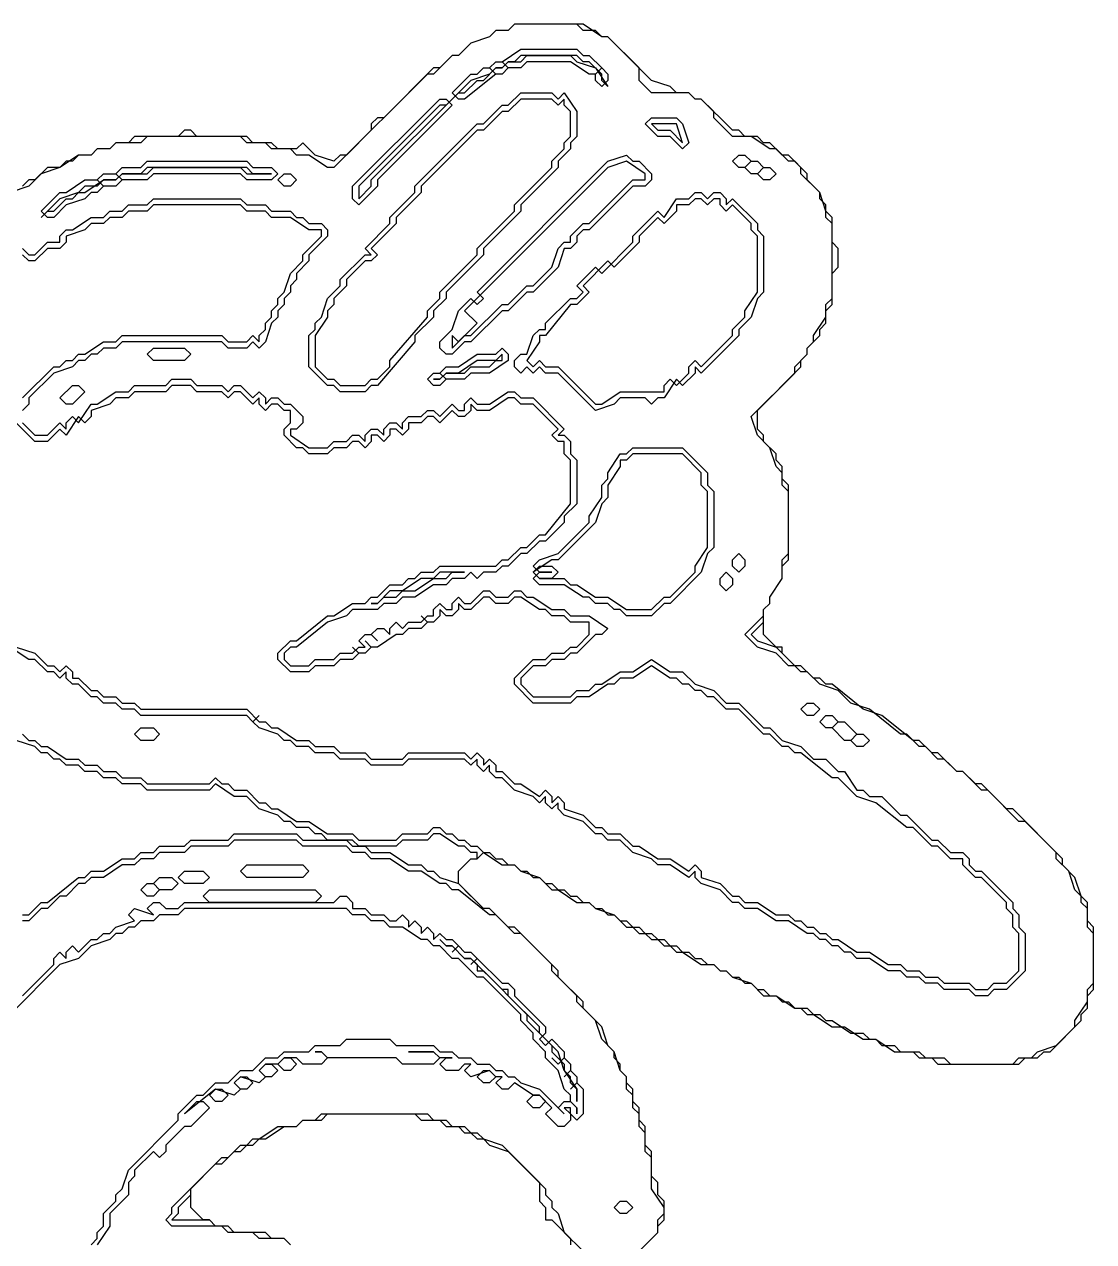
# Model space of a CAD drawing. Header units: millimetres. Extents: x 2 to 58.7, y 4.1 to 84.
# Drawn here: x 36.13 to 46.54, y 70.64 to 82.48 of the extents above; entities that cross this region are included whole.
import ezdxf

# ---------------------------------------------------------------- set-up
doc = ezdxf.new("R2010")
doc.units = ezdxf.units.MM
for name, color, linetype, true_color in [('CUT_OUTER', 1, 'Continuous', 0xa7a7a7), ('FILL_HAIR', 4, 'Continuous', 0x905530), ('FILL_SKIN', 2, 'Continuous', 0xfad3ab), ('FILL_WHITE', 3, 'Continuous', 0xf5f3f0), ('RAISED_METAL', 6, 'Continuous', 0xa7a7a7)]:
    doc.layers.add(name, color=color, linetype=linetype, true_color=true_color)

msp = doc.modelspace()

# ---------------------------------------------------------------- linework, layer by layer
at = {"layer": 'CUT_OUTER'}
for points in [[(42.116, 70.545), (42.298, 70.727), (42.298, 70.788), (42.359, 70.848), (42.359, 71.03), (42.298, 71.091), (42.298, 71.212), (42.237, 71.273), (42.237, 71.515), (42.177, 71.576), (42.177, 71.758), (42.116, 71.818), (42.116, 71.939), (42.056, 72), (42.056, 72.121), (41.995, 72.182), (41.995, 72.242), (41.934, 72.303), (41.934, 72.364), (41.874, 72.424), (41.874, 72.485), (41.813, 72.545), (41.753, 72.727), (41.571, 72.909), (41.571, 72.97), (41.328, 73.212), (41.328, 73.273), (40.904, 73.697), (40.844, 73.697), (40.662, 73.879), (40.601, 73.879), (40.359, 74.121), (40.359, 74.242), (40.48, 74.364), (40.541, 74.364), (40.601, 74.424), (40.783, 74.303), (40.904, 74.303), (40.965, 74.242), (41.147, 74.182), (41.268, 74.061), (41.328, 74.061), (41.51, 73.939), (41.631, 73.939), (41.692, 73.879), (41.874, 73.818), (41.995, 73.697), (42.056, 73.697), (42.116, 73.636), (42.177, 73.636), (42.237, 73.576), (42.298, 73.576), (42.359, 73.515), (42.419, 73.515), (42.48, 73.455), (42.54, 73.455), (42.722, 73.333), (42.843, 73.333), (42.904, 73.273), (42.965, 73.273), (43.025, 73.212), (43.207, 73.152), (43.328, 73.03), (43.449, 73.03), (43.51, 72.97), (43.571, 72.97), (43.631, 72.909), (43.692, 72.909), (43.752, 72.848), (43.813, 72.848), (43.995, 72.727), (44.116, 72.727), (44.298, 72.606), (44.419, 72.606), (44.601, 72.485), (44.783, 72.485), (44.843, 72.424), (44.964, 72.424), (45.025, 72.364), (45.813, 72.364), (45.873, 72.424), (45.994, 72.424), (46.055, 72.485), (46.116, 72.485), (46.419, 72.788), (46.419, 72.848), (46.479, 72.909), (46.479, 73.03), (46.54, 73.091), (46.54, 73.697), (46.479, 73.758), (46.479, 73.939), (46.419, 74), (46.358, 74.182), (46.237, 74.303), (46.237, 74.364), (45.752, 74.848), (45.691, 74.848), (45.449, 75.091), (45.389, 75.091), (45.267, 75.212), (45.207, 75.212), (45.025, 75.394), (44.964, 75.394), (44.843, 75.515), (44.783, 75.515), (44.48, 75.758), (44.298, 75.818), (43.995, 76.061), (43.934, 76.061), (43.874, 76.121), (43.813, 76.121), (43.692, 76.242), (43.631, 76.242), (43.51, 76.364), (43.51, 76.424), (43.449, 76.424), (43.328, 76.545), (43.328, 76.788), (43.389, 76.848), (43.389, 76.909), (43.51, 77.091), (43.51, 77.212), (43.571, 77.273), (43.571, 78), (43.51, 78.061), (43.51, 78.182), (43.449, 78.242), (43.449, 78.303), (43.328, 78.424), (43.328, 78.485), (43.268, 78.545), (43.268, 78.727), (43.692, 79.152), (43.692, 79.212), (43.752, 79.273), (43.752, 79.333), (43.874, 79.455), (43.874, 79.515), (43.934, 79.576), (43.934, 79.697), (43.995, 79.758), (43.995, 80.061), (44.055, 80.121), (44.055, 80.303), (43.995, 80.364), (43.995, 80.606), (43.934, 80.667), (43.874, 80.848), (43.752, 80.97), (43.752, 81.03), (43.571, 81.212), (43.51, 81.212), (43.389, 81.333), (43.328, 81.333), (43.268, 81.394), (43.146, 81.394), (43.086, 81.455), (43.025, 81.455), (42.722, 81.758), (42.662, 81.758), (42.601, 81.818), (42.48, 81.818), (42.419, 81.879), (42.237, 81.939), (41.813, 82.364), (41.753, 82.364), (41.571, 82.485), (40.904, 82.485), (40.844, 82.424), (40.722, 82.424), (40.662, 82.364), (40.48, 82.303), (40.359, 82.182), (40.298, 82.182), (40.177, 82.061), (40.116, 82.061), (39.632, 81.576), (39.571, 81.576), (39.51, 81.515), (39.51, 81.455), (39.268, 81.212), (39.207, 81.212), (39.147, 81.152), (38.965, 81.212), (38.844, 81.333), (38.783, 81.273), (38.601, 81.273), (38.541, 81.333), (38.359, 81.333), (38.299, 81.394), (37.814, 81.394), (37.753, 81.455), (37.693, 81.455), (37.632, 81.394), (37.208, 81.394), (37.147, 81.333), (37.026, 81.333), (36.965, 81.273), (36.844, 81.273), (36.784, 81.212), (36.662, 81.212), (36.481, 81.091), (36.359, 81.091), (36.238, 80.97), (36.178, 80.97), (36.117, 80.909)], [(38.723, 70.606), (38.662, 70.667), (38.541, 70.667), (38.48, 70.727), (38.177, 70.727), (38.117, 70.788), (37.996, 70.788), (37.935, 70.848), (37.874, 70.848), (37.753, 70.97), (37.753, 71.152), (37.996, 71.394), (38.056, 71.394), (38.177, 71.515), (38.238, 71.515), (38.299, 71.576), (38.359, 71.576), (38.42, 71.636), (38.48, 71.636), (38.662, 71.758), (38.783, 71.758), (38.844, 71.818), (39.026, 71.818), (39.086, 71.879), (39.935, 71.879), (39.995, 71.818), (40.177, 71.818), (40.238, 71.758), (40.359, 71.758), (40.419, 71.697), (40.48, 71.697), (40.541, 71.636), (40.601, 71.636), (40.662, 71.576), (40.844, 71.515), (41.147, 71.212), (41.147, 71.03), (41.207, 70.97), (41.207, 70.848), (41.268, 70.848), (41.45, 70.667), (41.45, 70.606)]]:
    msp.add_lwpolyline(points, dxfattribs=at)
at = {"layer": 'FILL_HAIR'}
msp.add_lwpolyline([(36.784, 70.606), (36.844, 70.667), (36.844, 70.727), (36.905, 70.788), (36.905, 70.909), (37.026, 71.03), (37.026, 71.091), (37.087, 71.152), (37.147, 71.333), (37.632, 71.818), (37.632, 71.879), (37.814, 72.061), (37.874, 72.061), (37.996, 72.182), (38.117, 72.182), (38.238, 72.303), (38.359, 72.303), (38.48, 72.424), (38.601, 72.424), (38.662, 72.485), (38.904, 72.485), (38.965, 72.545), (39.207, 72.545), (39.268, 72.606), (39.692, 72.606), (39.753, 72.545), (40.116, 72.545), (40.177, 72.485), (40.298, 72.485), (40.359, 72.424), (40.48, 72.424), (40.541, 72.364), (40.662, 72.364), (40.722, 72.303), (40.783, 72.303), (40.844, 72.242), (40.904, 72.242), (40.965, 72.182), (41.147, 72.121), (41.389, 71.879), (41.328, 71.939), (41.389, 72), (41.45, 72), (41.51, 71.939), (41.51, 71.879), (41.51, 71.939), (41.45, 72), (41.45, 72.061), (41.389, 72.121), (41.328, 72.303), (41.207, 72.424), (41.207, 72.485), (41.086, 72.606), (41.086, 72.667), (40.965, 72.788), (40.965, 72.848), (40.601, 73.212), (40.541, 73.212), (40.359, 73.394), (40.298, 73.394), (40.177, 73.515), (40.116, 73.515), (40.056, 73.576), (39.995, 73.576), (39.813, 73.697), (39.692, 73.697), (39.632, 73.758), (39.51, 73.758), (39.45, 73.818), (39.329, 73.818), (39.268, 73.879), (37.693, 73.879), (37.632, 73.818), (37.45, 73.818), (37.39, 73.758), (37.268, 73.758), (37.208, 73.697), (37.147, 73.697), (37.087, 73.636), (37.026, 73.636), (36.965, 73.576), (36.784, 73.515), (36.662, 73.394), (36.481, 73.333), (35.996, 72.848)], dxfattribs=at)
at = {"layer": 'FILL_SKIN'}
for points in [[(41.389, 81.758), (41.328, 81.697), (41.268, 81.758), (40.965, 81.758), (40.844, 81.636), (40.783, 81.636), (40.601, 81.455), (40.541, 81.455), (39.995, 80.909), (39.995, 80.848), (39.753, 80.606), (39.753, 80.545), (39.51, 80.303), (39.571, 80.242), (39.51, 80.182), (39.45, 80.182), (39.268, 80), (39.268, 79.939), (39.147, 79.818), (39.147, 79.758), (39.086, 79.697), (39.086, 79.636), (38.965, 79.455), (38.965, 79.152), (39.086, 79.03), (39.147, 79.03), (39.207, 78.97), (39.45, 78.97), (39.51, 79.03), (39.571, 79.03), (39.692, 79.152), (39.692, 79.212), (40.056, 79.636), (40.056, 79.697), (40.177, 79.818), (40.177, 79.879), (40.541, 80.242), (40.541, 80.303), (40.904, 80.667), (40.904, 80.727), (41.268, 81.091), (41.268, 81.152), (41.389, 81.273), (41.389, 81.333), (41.45, 81.394), (41.45, 81.636), (41.389, 81.697)], [(42.177, 81.03), (41.995, 81.152), (41.813, 81.091), (40.419, 79.697), (40.541, 79.576), (40.359, 79.394), (40.298, 79.455), (40.298, 79.333), (40.419, 79.455), (40.48, 79.455), (40.783, 79.758), (40.844, 79.758), (41.025, 79.939), (41.086, 79.939), (41.268, 80.121), (41.328, 80.303), (41.389, 80.364), (41.45, 80.364), (41.45, 80.424), (41.571, 80.545), (41.631, 80.545), (42.056, 80.97), (42.177, 80.97)], [(43.207, 80.545), (43.025, 80.727), (42.965, 80.667), (42.904, 80.727), (42.904, 80.788), (42.843, 80.788), (42.783, 80.727), (42.722, 80.788), (42.662, 80.788), (42.601, 80.727), (42.48, 80.727), (42.48, 80.667), (42.359, 80.545), (42.298, 80.606), (42.116, 80.424), (42.116, 80.364), (41.874, 80.121), (41.813, 80.182), (41.571, 79.939), (41.631, 79.879), (41.51, 79.758), (41.45, 79.758), (41.207, 79.455), (41.147, 79.455), (41.147, 79.394), (41.025, 79.212), (41.086, 79.152), (41.147, 79.212), (41.207, 79.152), (41.328, 79.152), (41.692, 78.788), (41.753, 78.788), (41.934, 78.909), (42.359, 78.909), (42.359, 78.97), (42.419, 79.03), (42.48, 78.97), (42.601, 79.091), (42.601, 79.152), (42.662, 79.212), (42.722, 79.152), (43.025, 79.455), (43.025, 79.515), (43.146, 79.636), (43.146, 79.697), (43.268, 79.879), (43.268, 80.424), (43.207, 80.485)], [(42.54, 78.303), (42.056, 78.303), (41.995, 78.242), (41.934, 78.242), (41.934, 78.182), (41.813, 78), (41.813, 77.879), (41.753, 77.818), (41.692, 77.636), (41.328, 77.273), (41.268, 77.273), (41.086, 77.152), (41.147, 77.091), (41.389, 77.091), (41.45, 77.03), (41.51, 77.03), (41.692, 76.909), (41.813, 76.909), (41.995, 76.788), (42.237, 76.788), (42.359, 76.909), (42.419, 76.909), (42.662, 77.152), (42.662, 77.212), (42.783, 77.394), (42.783, 77.939), (42.722, 78), (42.722, 78.121)], [(41.086, 77.152), (41.147, 77.212), (41.268, 77.212), (41.328, 77.152), (41.268, 77.091), (41.147, 77.091)]]:
    msp.add_lwpolyline(points, close=True, dxfattribs=at)
for points in [[(36.117, 78.848), (36.42, 79.152), (36.481, 79.152), (36.541, 79.212), (36.602, 79.212), (36.662, 79.273), (36.723, 79.273), (36.905, 79.394), (37.026, 79.394), (37.087, 79.455), (38.056, 79.455), (38.117, 79.394), (38.299, 79.394), (38.359, 79.455), (38.42, 79.394), (38.42, 79.455), (38.48, 79.515), (38.48, 79.576), (38.541, 79.636), (38.541, 79.697), (38.601, 79.758), (38.601, 79.818), (38.662, 79.879), (38.723, 80.061), (38.844, 80.182), (38.844, 80.242), (39.026, 80.424), (39.026, 80.485), (38.904, 80.485), (38.723, 80.606), (38.541, 80.606), (38.48, 80.667), (38.299, 80.667), (38.238, 80.727), (37.39, 80.727), (37.329, 80.667), (37.147, 80.667), (37.087, 80.606), (36.965, 80.606), (36.905, 80.545), (36.784, 80.545), (36.723, 80.485), (36.541, 80.424), (36.541, 80.364), (36.481, 80.303), (36.359, 80.303), (36.238, 80.182), (36.178, 80.182), (36.117, 80.242)], [(36.056, 76.424), (36.238, 76.364), (36.359, 76.242), (36.42, 76.242), (36.481, 76.182), (36.541, 76.242), (36.602, 76.182), (36.602, 76.121), (36.662, 76.121), (36.784, 76), (36.844, 76), (36.905, 75.939), (37.026, 75.939), (37.087, 75.879), (37.208, 75.879), (37.268, 75.818), (38.299, 75.818), (38.42, 75.697), (38.48, 75.697), (38.541, 75.636), (38.601, 75.636), (38.783, 75.515), (38.904, 75.515), (38.965, 75.455), (39.147, 75.455), (39.207, 75.394), (39.45, 75.394), (39.51, 75.333), (39.813, 75.333), (39.874, 75.394), (40.419, 75.394), (40.48, 75.333), (40.541, 75.394), (40.601, 75.333), (40.601, 75.273), (40.662, 75.333), (40.722, 75.273), (40.722, 75.212), (40.783, 75.212), (40.904, 75.091), (40.965, 75.091), (41.147, 74.97), (41.207, 75.03), (41.268, 74.97), (41.268, 74.909), (41.328, 74.97), (41.389, 74.909), (41.389, 74.848), (41.571, 74.788), (41.692, 74.667), (41.753, 74.667), (41.813, 74.606), (41.934, 74.606), (42.056, 74.485), (42.116, 74.485), (42.298, 74.364), (42.419, 74.364), (42.601, 74.242), (42.662, 74.303), (42.722, 74.242), (42.722, 74.182), (42.904, 74.121), (43.025, 74), (43.086, 74), (43.146, 73.939), (43.268, 73.939), (43.449, 73.818), (43.571, 73.818), (43.631, 73.758), (43.692, 73.758), (43.752, 73.697), (43.813, 73.697), (43.874, 73.636), (43.934, 73.636), (43.995, 73.576), (44.055, 73.576), (44.237, 73.455), (44.358, 73.455), (44.54, 73.333), (44.661, 73.333), (44.722, 73.273), (44.843, 73.273), (44.904, 73.212), (45.025, 73.212), (45.086, 73.152), (45.328, 73.152), (45.389, 73.091), (45.51, 73.091), (45.57, 73.152), (45.691, 73.152), (45.813, 73.273), (45.813, 73.636), (45.752, 73.697), (45.752, 73.818), (45.691, 73.879), (45.691, 73.939), (45.449, 74.182), (45.389, 74.182), (45.267, 74.303), (45.267, 74.364), (45.146, 74.364), (45.025, 74.485), (44.964, 74.485), (44.783, 74.667), (44.722, 74.667), (44.419, 74.909), (44.237, 74.97), (44.055, 75.152), (43.995, 75.152), (43.692, 75.394), (43.631, 75.394), (43.571, 75.455), (43.51, 75.455), (43.389, 75.576), (43.328, 75.576), (43.086, 75.818), (42.965, 75.818), (42.843, 75.939), (42.783, 75.939), (42.722, 76), (42.662, 76), (42.601, 76.061), (42.54, 76.061), (42.48, 76.121), (42.419, 76.121), (42.237, 76.242), (42.056, 76.121), (41.934, 76.121), (41.874, 76.061), (41.813, 76.061), (41.631, 75.939), (41.51, 75.939), (41.45, 75.879), (41.086, 75.879), (40.904, 76.061), (40.904, 76.121), (41.086, 76.303), (41.207, 76.303), (41.268, 76.364), (41.389, 76.364), (41.45, 76.424), (41.51, 76.424), (41.631, 76.545), (41.631, 76.667), (41.45, 76.667), (41.389, 76.727), (41.268, 76.727), (41.207, 76.788), (41.147, 76.788), (40.965, 76.909), (40.904, 76.909), (40.844, 76.848), (40.722, 76.848), (40.662, 76.909), (40.601, 76.909), (40.48, 76.788), (40.419, 76.788), (40.359, 76.848), (40.359, 76.788), (40.298, 76.727), (40.238, 76.727), (40.177, 76.788), (40.177, 76.727), (40.116, 76.667), (40.056, 76.667), (39.995, 76.727), (40.056, 76.667), (39.995, 76.606), (39.874, 76.606), (39.813, 76.545), (39.753, 76.545), (39.571, 76.424), (39.51, 76.424), (39.45, 76.485), (39.51, 76.424), (39.45, 76.364), (39.389, 76.364), (39.329, 76.424), (39.389, 76.364), (39.329, 76.303), (39.207, 76.303), (39.147, 76.242), (38.965, 76.242), (38.904, 76.182), (38.723, 76.182), (38.601, 76.303), (38.601, 76.364), (38.723, 76.485), (38.783, 76.485), (39.086, 76.727), (39.147, 76.727), (39.329, 76.848), (39.45, 76.848), (39.51, 76.909), (39.571, 76.909), (39.692, 77.03), (39.813, 77.03), (39.874, 77.091), (39.935, 77.091), (39.995, 77.152), (40.116, 77.152), (40.177, 77.212), (40.722, 77.212), (40.783, 77.273), (40.844, 77.273), (40.965, 77.394), (41.025, 77.394), (41.147, 77.515), (41.207, 77.515), (41.45, 77.818), (41.45, 78.242), (41.389, 78.303), (41.389, 78.424), (41.328, 78.424), (41.268, 78.485), (41.328, 78.545), (41.086, 78.788), (40.965, 78.788), (40.904, 78.848), (40.844, 78.848), (40.662, 78.727), (40.541, 78.727), (40.48, 78.788), (40.48, 78.727), (40.419, 78.667), (40.359, 78.667), (40.298, 78.727), (40.177, 78.606), (40.116, 78.667), (40.056, 78.667), (39.995, 78.606), (39.874, 78.606), (39.874, 78.545), (39.813, 78.485), (39.753, 78.545), (39.692, 78.545), (39.692, 78.485), (39.632, 78.424), (39.571, 78.485), (39.51, 78.485), (39.51, 78.424), (39.45, 78.364), (39.389, 78.424), (39.329, 78.424), (39.268, 78.364), (39.147, 78.364), (39.086, 78.303), (38.904, 78.303), (38.844, 78.364), (38.783, 78.364), (38.662, 78.485), (38.662, 78.545), (38.723, 78.606), (38.723, 78.727), (38.662, 78.727), (38.601, 78.788), (38.541, 78.788), (38.48, 78.727), (38.42, 78.788), (38.42, 78.848), (38.359, 78.788), (38.238, 78.909), (38.177, 78.909), (38.117, 78.848), (38.056, 78.909), (37.814, 78.909), (37.753, 78.97), (37.571, 78.97), (37.511, 78.909), (37.208, 78.909), (37.147, 78.848), (37.026, 78.848), (36.965, 78.788), (36.784, 78.727), (36.784, 78.667), (36.723, 78.606), (36.662, 78.667), (36.541, 78.485), (36.481, 78.545), (36.359, 78.424), (36.238, 78.424), (36.056, 78.606)]]:
    msp.add_lwpolyline(points, dxfattribs=at)
at = {"layer": 'FILL_WHITE'}
for points in [[(41.813, 81.879), (41.753, 81.939), (41.753, 82), (41.631, 82.121), (41.571, 82.121), (41.51, 82.182), (40.965, 82.182), (40.904, 82.121), (40.844, 82.121), (40.783, 82.061), (40.722, 82.061), (40.662, 82), (40.48, 81.939), (40.238, 81.697), (40.177, 81.697), (39.389, 80.909), (39.389, 80.788), (39.51, 80.909), (39.51, 80.97), (40.359, 81.818), (40.419, 81.818), (40.541, 81.939), (40.601, 81.939), (40.722, 82.061), (40.783, 82.061), (40.844, 82.121), (40.965, 82.121), (41.025, 82.182), (41.45, 82.182), (41.51, 82.121), (41.692, 82.061)], [(42.237, 81.515), (42.298, 81.455), (42.419, 81.455), (42.54, 81.333), (42.48, 81.515)], [(36.299, 80.606), (36.359, 80.667), (36.42, 80.667), (36.541, 80.788), (36.602, 80.788), (36.662, 80.848), (36.723, 80.848), (36.905, 80.97), (37.026, 80.97), (37.087, 81.03), (37.329, 81.03), (37.39, 81.091), (38.238, 81.091), (38.299, 81.03), (38.541, 81.03), (38.359, 81.03), (38.299, 81.091), (37.329, 81.091), (37.268, 81.03), (37.087, 81.03), (37.026, 80.97), (36.905, 80.97), (36.844, 80.909), (36.723, 80.909), (36.662, 80.848), (36.481, 80.788)], [(40.783, 79.273), (40.722, 79.212), (40.541, 79.212), (40.359, 79.091), (40.238, 79.091), (40.177, 79.03), (40.116, 79.03), (40.177, 79.03), (40.238, 79.091), (40.419, 79.091), (40.48, 79.152), (40.662, 79.152), (40.722, 79.212), (40.783, 79.212)], [(40.419, 77.152), (40.177, 77.152), (40.116, 77.091), (39.995, 77.091), (39.813, 76.97), (39.692, 76.97), (39.571, 76.848), (39.51, 76.848), (39.571, 76.848), (39.632, 76.909), (39.753, 76.909), (39.813, 76.97), (39.935, 76.97), (40.116, 77.091), (40.238, 77.091), (40.298, 77.152)], [(43.328, 76.667), (43.207, 76.545), (43.268, 76.485), (43.449, 76.424), (43.571, 76.303), (43.51, 76.364), (43.51, 76.424), (43.449, 76.424), (43.328, 76.545)], [(40.177, 73.576), (40.238, 73.515), (40.298, 73.515), (40.419, 73.394), (40.48, 73.394), (40.541, 73.333), (40.541, 73.273), (40.601, 73.273), (41.025, 72.848), (41.025, 72.788), (41.268, 72.545), (41.268, 72.485), (41.389, 72.364), (41.389, 72.303), (41.51, 72.121), (41.51, 72), (41.51, 72.121), (41.45, 72.182), (41.45, 72.242), (41.389, 72.303), (41.328, 72.485), (41.147, 72.667), (41.147, 72.727), (40.844, 73.03), (40.844, 73.091), (40.783, 73.091), (40.48, 73.394), (40.419, 73.394), (40.298, 73.515), (40.238, 73.515)], [(37.935, 70.848), (37.874, 70.848), (37.753, 70.97), (37.753, 71.091), (37.632, 70.97), (37.632, 70.909), (37.571, 70.848)]]:
    msp.add_lwpolyline(points, close=True, dxfattribs=at)
msp.add_lwpolyline([(36.117, 73.818), (36.178, 73.818), (36.299, 73.939), (36.359, 73.939), (36.662, 74.182), (36.723, 74.182), (36.784, 74.242), (36.905, 74.242), (37.087, 74.364), (37.208, 74.364), (37.268, 74.424), (37.39, 74.424), (37.45, 74.485), (37.693, 74.485), (37.753, 74.545), (38.117, 74.545), (38.177, 74.606), (38.783, 74.606), (38.844, 74.545), (39.268, 74.545), (39.329, 74.485), (39.45, 74.485), (39.51, 74.424), (39.692, 74.424), (39.874, 74.303), (39.995, 74.303), (40.056, 74.242), (40.116, 74.242), (40.177, 74.182), (40.359, 74.121), (40.48, 74), (40.359, 74.121), (40.359, 74.242), (40.48, 74.364), (40.541, 74.364), (40.541, 74.424), (40.48, 74.424), (40.419, 74.485), (40.359, 74.485), (40.177, 74.606), (40.116, 74.606), (40.056, 74.545), (39.813, 74.545), (39.753, 74.485), (39.389, 74.485), (39.329, 74.545), (39.086, 74.545), (39.026, 74.606), (38.965, 74.606), (38.904, 74.667), (38.783, 74.667), (38.723, 74.727), (38.662, 74.727), (38.601, 74.788), (38.42, 74.848), (38.299, 74.97), (38.177, 74.97), (37.996, 75.091), (37.935, 75.03), (37.329, 75.03), (37.268, 75.091), (37.087, 75.091), (37.026, 75.152), (36.905, 75.152), (36.844, 75.212), (36.723, 75.212), (36.662, 75.273), (36.541, 75.273), (36.481, 75.333), (36.42, 75.333), (36.359, 75.394), (36.299, 75.394), (36.238, 75.455), (36.056, 75.515)], dxfattribs=at)
at = {"layer": 'RAISED_METAL'}
for points in [[(36.117, 75.576), (36.178, 75.515), (36.238, 75.515), (36.299, 75.455), (36.359, 75.455), (36.541, 75.333), (36.662, 75.333), (36.723, 75.273), (36.844, 75.273), (36.905, 75.212), (37.026, 75.212), (37.087, 75.152), (37.268, 75.152), (37.329, 75.091), (37.935, 75.091), (37.996, 75.152), (38.056, 75.091), (38.117, 75.091), (38.177, 75.03), (38.299, 75.03), (38.42, 74.909), (38.48, 74.909), (38.541, 74.848), (38.601, 74.848), (38.783, 74.727), (38.904, 74.727), (39.086, 74.606), (39.329, 74.606), (39.389, 74.545), (39.753, 74.545), (39.813, 74.606), (40.056, 74.606), (40.116, 74.667), (40.177, 74.667), (40.238, 74.606), (40.298, 74.606), (40.359, 74.545), (40.419, 74.545), (40.48, 74.485), (40.541, 74.485), (40.601, 74.424), (40.662, 74.424), (40.722, 74.364), (40.783, 74.364), (40.844, 74.303), (40.904, 74.303), (40.965, 74.242), (41.025, 74.242), (41.086, 74.182), (41.147, 74.182), (41.207, 74.121), (41.268, 74.121), (41.328, 74.061), (41.389, 74.061), (41.45, 74), (41.51, 74), (41.571, 73.939), (41.631, 73.939), (41.692, 73.879), (41.753, 73.879), (41.813, 73.818), (41.874, 73.818), (41.934, 73.758), (41.995, 73.758), (42.056, 73.697), (42.116, 73.697), (42.177, 73.636), (42.237, 73.636), (42.298, 73.576), (42.359, 73.576), (42.419, 73.515), (42.48, 73.515), (42.54, 73.455), (42.601, 73.455), (42.662, 73.394), (42.722, 73.394), (42.783, 73.333), (42.843, 73.333), (42.904, 73.273), (42.965, 73.273), (43.025, 73.212), (43.086, 73.212), (43.146, 73.152), (43.207, 73.152), (43.268, 73.091), (43.328, 73.091), (43.389, 73.03), (43.449, 73.03), (43.631, 72.909), (43.752, 72.909), (43.813, 72.848), (43.874, 72.848), (43.934, 72.788), (43.995, 72.788), (44.177, 72.667), (44.298, 72.667), (44.358, 72.606), (44.419, 72.606), (44.48, 72.545), (44.601, 72.545), (44.661, 72.485), (44.843, 72.485), (44.904, 72.424), (45.086, 72.424), (45.146, 72.364), (45.752, 72.364), (45.813, 72.424), (45.934, 72.424), (45.994, 72.485), (46.176, 72.545), (46.358, 72.727), (46.358, 72.788), (46.479, 72.97), (46.479, 73.091), (46.54, 73.152), (46.54, 73.636), (46.479, 73.697), (46.479, 73.879), (46.419, 73.939), (46.419, 74), (46.358, 74.061), (46.297, 74.242), (46.176, 74.364), (46.176, 74.424), (45.873, 74.727), (45.813, 74.727), (45.51, 75.03), (45.449, 75.03), (45.267, 75.212), (45.207, 75.212), (45.086, 75.333), (45.025, 75.333), (44.904, 75.455), (44.843, 75.455), (44.722, 75.576), (44.661, 75.576), (44.358, 75.818), (44.177, 75.879), (44.055, 76), (43.874, 76.061), (43.752, 76.182), (43.692, 76.182), (43.631, 76.242), (43.571, 76.242), (43.449, 76.364), (43.268, 76.424), (43.146, 76.545), (43.328, 76.727), (43.328, 76.788), (43.389, 76.848), (43.389, 76.909), (43.51, 77.091), (43.51, 77.273), (43.571, 77.333), (43.571, 77.939), (43.51, 78), (43.51, 78.121), (43.449, 78.182), (43.389, 78.364), (43.268, 78.485), (43.207, 78.667), (43.631, 79.091), (43.631, 79.152), (43.752, 79.273), (43.752, 79.333), (43.813, 79.394), (43.813, 79.455), (43.934, 79.636), (43.934, 79.758), (43.995, 79.818), (43.995, 80.545), (43.934, 80.606), (43.934, 80.727), (43.874, 80.788), (43.874, 80.848), (43.692, 81.03), (43.692, 81.091), (43.631, 81.152), (43.571, 81.152), (43.449, 81.273), (43.389, 81.273), (43.207, 81.394), (43.025, 81.394), (42.843, 81.576), (42.843, 81.636), (42.722, 81.758), (42.662, 81.758), (42.601, 81.818), (42.237, 81.818), (42.116, 81.939), (42.116, 82.061), (41.813, 82.364), (41.753, 82.364), (41.692, 82.424), (41.571, 82.424), (41.51, 82.485), (40.904, 82.485), (40.844, 82.424), (40.722, 82.424), (40.662, 82.364), (40.48, 82.303), (40.359, 82.182), (40.298, 82.182), (40.116, 82), (40.056, 82), (39.147, 81.091), (39.086, 81.091), (38.904, 81.212), (38.783, 81.212), (38.723, 81.273), (38.541, 81.273), (38.48, 81.333), (38.299, 81.333), (38.238, 81.394), (37.329, 81.394), (37.268, 81.333), (37.026, 81.333), (36.965, 81.273), (36.844, 81.273), (36.784, 81.212), (36.662, 81.212), (36.602, 81.152), (36.541, 81.152), (36.481, 81.091), (36.299, 81.03), (36.178, 80.909), (35.996, 80.848)], [(36.117, 80.303), (36.178, 80.242), (36.238, 80.242), (36.359, 80.364), (36.481, 80.364), (36.481, 80.424), (36.541, 80.485), (36.602, 80.485), (36.784, 80.606), (36.905, 80.606), (36.965, 80.667), (37.087, 80.667), (37.147, 80.727), (37.329, 80.727), (37.39, 80.788), (38.238, 80.788), (38.299, 80.727), (38.48, 80.727), (38.541, 80.667), (38.723, 80.667), (38.783, 80.606), (38.844, 80.606), (38.904, 80.545), (39.026, 80.545), (39.086, 80.485), (39.086, 80.424), (38.904, 80.242), (38.904, 80.182), (38.783, 80.061), (38.783, 80), (38.723, 79.939), (38.723, 79.879), (38.662, 79.818), (38.662, 79.758), (38.601, 79.697), (38.601, 79.636), (38.541, 79.576), (38.48, 79.394), (38.42, 79.333), (38.359, 79.394), (38.299, 79.333), (38.117, 79.333), (38.056, 79.394), (37.087, 79.394), (37.026, 79.333), (36.905, 79.333), (36.844, 79.273), (36.784, 79.273), (36.723, 79.212), (36.662, 79.212), (36.602, 79.152), (36.42, 79.091), (36.178, 78.848), (36.178, 78.788), (36.117, 78.727)], [(36.117, 78.606), (36.238, 78.485), (36.359, 78.485), (36.481, 78.606), (36.541, 78.545), (36.541, 78.606), (36.602, 78.667), (36.662, 78.606), (36.784, 78.788), (36.844, 78.788), (37.026, 78.909), (37.147, 78.909), (37.208, 78.97), (37.511, 78.97), (37.571, 79.03), (37.753, 79.03), (37.814, 78.97), (38.056, 78.97), (38.117, 78.909), (38.177, 78.97), (38.238, 78.97), (38.359, 78.848), (38.42, 78.909), (38.48, 78.848), (38.48, 78.788), (38.541, 78.848), (38.601, 78.848), (38.662, 78.788), (38.723, 78.788), (38.844, 78.667), (38.844, 78.606), (38.783, 78.545), (38.723, 78.545), (38.723, 78.485), (38.904, 78.364), (39.086, 78.364), (39.147, 78.424), (39.268, 78.424), (39.329, 78.485), (39.389, 78.485), (39.45, 78.424), (39.45, 78.485), (39.51, 78.545), (39.571, 78.545), (39.632, 78.485), (39.632, 78.545), (39.692, 78.606), (39.753, 78.606), (39.813, 78.545), (39.813, 78.606), (39.874, 78.667), (39.995, 78.667), (40.056, 78.727), (40.116, 78.727), (40.177, 78.667), (40.298, 78.788), (40.359, 78.727), (40.419, 78.727), (40.419, 78.788), (40.48, 78.848), (40.541, 78.788), (40.662, 78.788), (40.844, 78.909), (40.904, 78.909), (40.965, 78.848), (41.086, 78.848), (41.389, 78.545), (41.328, 78.485), (41.389, 78.485), (41.45, 78.424), (41.45, 78.303), (41.51, 78.242), (41.51, 77.818), (41.389, 77.697), (41.389, 77.636), (41.207, 77.455), (41.147, 77.455), (41.025, 77.333), (40.965, 77.333), (40.844, 77.212), (40.783, 77.212), (40.722, 77.152), (40.601, 77.152), (40.541, 77.091), (40.48, 77.152), (40.419, 77.091), (40.298, 77.091), (40.238, 77.03), (40.116, 77.03), (39.935, 76.909), (39.813, 76.909), (39.753, 76.848), (39.632, 76.848), (39.571, 76.788), (39.329, 76.788), (39.268, 76.727), (39.086, 76.667), (38.783, 76.424), (38.723, 76.424), (38.662, 76.364), (38.662, 76.303), (38.723, 76.242), (38.904, 76.242), (38.965, 76.303), (39.147, 76.303), (39.207, 76.364), (39.329, 76.364), (39.389, 76.424), (39.45, 76.424), (39.389, 76.485), (39.45, 76.545), (39.51, 76.545), (39.571, 76.485), (39.51, 76.545), (39.571, 76.606), (39.632, 76.606), (39.692, 76.545), (39.692, 76.606), (39.753, 76.667), (39.813, 76.606), (39.874, 76.667), (39.995, 76.667), (40.056, 76.727), (40.116, 76.727), (40.116, 76.788), (40.177, 76.848), (40.238, 76.788), (40.298, 76.788), (40.298, 76.848), (40.359, 76.909), (40.419, 76.848), (40.48, 76.848), (40.601, 76.97), (40.662, 76.97), (40.722, 76.909), (40.844, 76.909), (40.904, 76.97), (40.965, 76.97), (41.025, 76.909), (41.086, 76.909), (41.268, 76.788), (41.389, 76.788), (41.45, 76.727), (41.631, 76.727), (41.813, 76.606), (41.753, 76.545), (41.692, 76.545), (41.51, 76.364), (41.45, 76.364), (41.389, 76.303), (41.268, 76.303), (41.207, 76.242), (41.086, 76.242), (40.965, 76.121), (40.965, 76.061), (41.086, 75.939), (41.45, 75.939), (41.51, 76), (41.631, 76), (41.692, 76.061), (41.753, 76.061), (41.934, 76.182), (42.056, 76.182), (42.237, 76.303), (42.419, 76.182), (42.54, 76.182), (42.662, 76.061), (42.843, 76), (42.965, 75.879), (43.086, 75.879), (43.328, 75.636), (43.389, 75.636), (43.51, 75.515), (43.692, 75.455), (43.813, 75.333), (43.934, 75.333), (44.055, 75.212), (44.116, 75.212), (44.237, 75.03), (44.298, 75.03), (44.358, 74.97), (44.48, 74.97), (44.661, 74.788), (44.722, 74.788), (44.964, 74.545), (45.025, 74.545), (45.146, 74.424), (45.267, 74.424), (45.328, 74.364), (45.328, 74.303), (45.389, 74.242), (45.449, 74.242), (45.752, 73.939), (45.752, 73.879), (45.813, 73.818), (45.813, 73.697), (45.873, 73.636), (45.873, 73.273), (45.691, 73.091), (45.57, 73.091), (45.51, 73.03), (45.389, 73.03), (45.328, 73.091), (45.086, 73.091), (45.025, 73.152), (44.904, 73.152), (44.843, 73.212), (44.722, 73.212), (44.661, 73.273), (44.54, 73.273), (44.358, 73.394), (44.237, 73.394), (44.177, 73.455), (44.116, 73.455), (44.055, 73.515), (43.995, 73.515), (43.934, 73.576), (43.874, 73.576), (43.813, 73.636), (43.752, 73.636), (43.571, 73.758), (43.449, 73.758), (43.268, 73.879), (43.146, 73.879), (43.086, 73.939), (43.025, 73.939), (42.904, 74.061), (42.722, 74.121), (42.662, 74.182), (42.662, 74.242), (42.601, 74.182), (42.419, 74.303), (42.298, 74.303), (42.237, 74.364), (42.056, 74.424), (41.934, 74.545), (41.813, 74.545), (41.753, 74.606), (41.692, 74.606), (41.571, 74.727), (41.389, 74.788), (41.328, 74.848), (41.328, 74.909), (41.268, 74.848), (41.207, 74.909), (41.207, 74.97), (41.147, 74.909), (41.086, 74.97), (40.904, 75.03), (40.783, 75.152), (40.722, 75.152), (40.662, 75.212), (40.662, 75.273), (40.601, 75.212), (40.541, 75.273), (40.541, 75.333), (40.48, 75.273), (40.419, 75.333), (39.874, 75.333), (39.813, 75.273), (39.51, 75.273), (39.45, 75.333), (39.207, 75.333), (39.147, 75.394), (38.965, 75.394), (38.904, 75.455), (38.783, 75.455), (38.723, 75.515), (38.662, 75.515), (38.601, 75.576), (38.42, 75.636), (38.359, 75.697), (38.42, 75.758), (38.359, 75.697), (38.299, 75.758), (37.268, 75.758), (37.208, 75.818), (37.087, 75.818), (37.026, 75.879), (36.905, 75.879), (36.844, 75.939), (36.784, 75.939), (36.662, 76.061), (36.602, 76.061), (36.541, 76.121), (36.541, 76.182), (36.481, 76.121), (36.42, 76.182), (36.359, 76.182), (36.238, 76.303), (36.178, 76.303), (35.996, 76.424)], [(42.116, 70.545), (42.298, 70.727), (42.298, 70.848), (42.359, 70.909), (42.359, 70.97), (42.237, 71.152), (42.237, 71.455), (42.177, 71.515), (42.177, 71.697), (42.116, 71.758), (42.116, 71.879), (42.056, 71.939), (42.056, 72.061), (41.995, 72.121), (41.995, 72.242), (41.934, 72.303), (41.874, 72.485), (41.753, 72.606), (41.692, 72.788), (41.51, 72.97), (41.51, 73.03), (41.268, 73.273), (41.268, 73.333), (40.965, 73.636), (40.904, 73.636), (40.722, 73.818), (40.662, 73.818), (40.359, 74.061), (40.298, 74.061), (40.238, 74.121), (40.177, 74.121), (39.995, 74.242), (39.874, 74.242), (39.692, 74.364), (39.51, 74.364), (39.45, 74.424), (39.329, 74.424), (39.268, 74.485), (38.844, 74.485), (38.783, 74.545), (38.177, 74.545), (38.117, 74.485), (37.753, 74.485), (37.693, 74.424), (37.45, 74.424), (37.39, 74.364), (37.268, 74.364), (37.208, 74.303), (37.087, 74.303), (36.905, 74.182), (36.784, 74.182), (36.723, 74.121), (36.662, 74.121), (36.541, 74), (36.481, 74), (36.359, 73.879), (36.299, 73.879), (36.178, 73.758), (36.117, 73.758)], [(36.117, 73.03), (36.42, 73.333), (36.42, 73.394), (36.481, 73.455), (36.541, 73.394), (36.541, 73.455), (36.602, 73.515), (36.662, 73.455), (36.784, 73.576), (36.844, 73.576), (36.905, 73.636), (36.965, 73.636), (37.026, 73.697), (37.208, 73.758), (37.147, 73.818), (37.208, 73.879), (37.39, 73.818), (37.329, 73.879), (37.39, 73.939), (37.45, 73.939), (37.511, 73.879), (37.632, 73.879), (37.693, 73.939), (39.147, 73.939), (39.207, 74), (39.268, 74), (39.329, 73.939), (39.329, 73.879), (39.45, 73.879), (39.51, 73.818), (39.632, 73.818), (39.692, 73.758), (39.753, 73.758), (39.813, 73.818), (39.874, 73.758), (39.874, 73.697), (39.935, 73.758), (39.995, 73.697), (39.995, 73.636), (40.056, 73.697), (40.116, 73.636), (40.116, 73.576), (40.177, 73.636), (40.238, 73.576), (40.298, 73.576), (40.359, 73.515), (40.298, 73.455), (40.359, 73.515), (40.419, 73.455), (40.48, 73.455), (40.541, 73.394), (40.48, 73.333), (40.541, 73.394), (40.783, 73.152), (40.844, 73.152), (40.904, 73.091), (40.904, 73.03), (41.207, 72.727), (41.207, 72.667), (41.147, 72.606), (41.207, 72.545), (41.268, 72.606), (41.389, 72.485), (41.389, 72.424), (41.328, 72.364), (41.268, 72.424), (41.328, 72.364), (41.389, 72.424), (41.45, 72.364), (41.45, 72.303), (41.389, 72.242), (41.45, 72.303), (41.51, 72.242), (41.51, 72.182), (41.45, 72.121), (41.51, 72.182), (41.571, 72.121), (41.571, 71.879), (41.51, 71.818), (41.45, 71.879), (41.45, 71.939), (41.389, 71.939), (41.45, 71.879), (41.45, 71.818), (41.389, 71.758), (41.328, 71.758), (41.207, 71.879), (41.268, 71.939), (41.147, 72.061), (41.086, 72.061), (40.904, 72.182), (40.844, 72.121), (40.783, 72.121), (40.722, 72.182), (40.783, 72.242), (40.722, 72.242), (40.662, 72.303), (40.48, 72.242), (40.419, 72.303), (40.48, 72.364), (40.419, 72.364), (40.359, 72.303), (40.238, 72.303), (40.177, 72.364), (40.238, 72.424), (40.298, 72.424), (40.177, 72.424), (40.116, 72.485), (39.874, 72.485), (40.116, 72.485), (40.177, 72.424), (40.116, 72.364), (39.813, 72.364), (39.753, 72.424), (39.086, 72.424), (39.026, 72.485), (38.965, 72.485), (39.026, 72.485), (39.086, 72.424), (39.026, 72.364), (38.844, 72.364), (38.783, 72.424), (38.662, 72.424), (38.601, 72.364), (38.48, 72.364), (38.42, 72.303), (38.48, 72.242), (38.42, 72.182), (38.238, 72.242), (38.177, 72.182), (38.238, 72.121), (38.177, 72.061), (37.996, 72.121), (37.693, 71.879), (37.814, 72), (37.874, 72), (37.935, 71.939), (37.753, 71.758), (37.693, 71.758), (37.511, 71.576), (37.511, 71.515), (37.45, 71.455), (37.39, 71.515), (37.208, 71.333), (37.208, 71.273), (37.147, 71.212), (37.147, 71.091), (36.965, 70.909), (36.965, 70.788), (36.844, 70.606)], [(38.723, 70.606), (38.662, 70.667), (38.42, 70.667), (38.359, 70.727), (38.117, 70.727), (38.056, 70.788), (37.571, 70.788), (37.511, 70.848), (37.571, 70.909), (37.571, 70.97), (38.056, 71.455), (38.117, 71.455), (38.238, 71.576), (38.299, 71.576), (38.359, 71.636), (38.42, 71.636), (38.601, 71.758), (38.783, 71.758), (38.844, 71.818), (38.965, 71.818), (39.026, 71.879), (40.056, 71.879), (40.116, 71.818), (40.238, 71.818), (40.298, 71.758), (40.419, 71.758), (40.48, 71.697), (40.541, 71.697), (40.601, 71.636), (40.783, 71.576), (41.207, 71.152), (41.207, 71.091), (41.268, 71.03), (41.268, 70.97), (41.328, 70.909), (41.389, 70.727), (41.571, 70.545)]]:
    msp.add_lwpolyline(points, dxfattribs=at)
for points in [[(40.783, 82.121), (40.965, 82.242), (41.51, 82.242), (41.571, 82.182), (41.631, 82.182), (41.753, 82.061), (41.692, 82), (41.631, 82), (41.45, 82.121), (41.025, 82.121), (40.965, 82.061), (40.844, 82.061)], [(40.662, 82.061), (40.722, 82.121), (40.783, 82.121), (40.844, 82.061), (40.783, 82), (40.722, 82)], [(40.722, 82), (40.419, 81.758), (40.359, 81.758), (40.298, 81.818), (40.48, 82), (40.541, 82), (40.601, 82.061), (40.662, 82.061)], [(41.692, 82), (41.753, 82.061), (41.813, 82), (41.813, 81.939), (41.753, 81.879), (41.692, 81.939)], [(41.389, 81.818), (41.51, 81.636), (41.51, 81.394), (41.45, 81.333), (41.45, 81.273), (41.328, 81.152), (41.328, 81.091), (40.965, 80.727), (40.965, 80.667), (40.601, 80.303), (40.601, 80.242), (40.238, 79.879), (40.238, 79.818), (40.116, 79.697), (40.116, 79.636), (39.935, 79.455), (39.935, 79.394), (39.571, 78.97), (39.51, 78.97), (39.45, 78.909), (39.207, 78.909), (39.147, 78.97), (39.086, 78.97), (38.904, 79.152), (38.904, 79.455), (38.965, 79.515), (38.965, 79.576), (39.026, 79.636), (39.086, 79.818), (39.207, 79.939), (39.207, 80), (39.45, 80.242), (39.51, 80.242), (39.45, 80.303), (39.692, 80.545), (39.692, 80.606), (39.935, 80.848), (39.935, 80.909), (40.541, 81.515), (40.601, 81.515), (40.783, 81.697), (40.844, 81.697), (40.965, 81.818), (41.268, 81.818), (41.328, 81.758)], [(40.238, 81.758), (40.298, 81.697), (39.571, 80.97), (39.571, 80.909), (39.389, 80.727), (39.329, 80.788), (39.329, 80.909), (40.177, 81.758)], [(42.177, 81.515), (42.237, 81.576), (42.48, 81.576), (42.54, 81.515), (42.601, 81.333), (42.54, 81.273), (42.419, 81.394), (42.298, 81.394)], [(42.237, 81.03), (42.237, 80.97), (42.177, 80.909), (42.056, 80.909), (41.631, 80.485), (41.571, 80.485), (41.51, 80.424), (41.51, 80.364), (41.45, 80.303), (41.389, 80.303), (41.328, 80.121), (41.086, 79.879), (41.025, 79.879), (40.844, 79.697), (40.783, 79.697), (40.48, 79.394), (40.419, 79.394), (40.298, 79.273), (40.238, 79.273), (40.177, 79.333), (40.177, 79.394), (40.298, 79.515), (40.359, 79.697), (40.48, 79.818), (40.541, 79.758), (40.601, 79.818), (40.541, 79.879), (41.813, 81.152), (41.995, 81.212), (42.056, 81.152), (42.116, 81.152)], [(43.025, 81.152), (43.086, 81.212), (43.146, 81.212), (43.207, 81.152), (43.146, 81.091), (43.086, 81.091)], [(37.026, 81.03), (37.087, 81.091), (37.268, 81.091), (37.329, 81.152), (38.299, 81.152), (38.359, 81.091), (38.541, 81.091), (38.601, 81.03), (38.541, 80.97), (38.299, 80.97), (38.238, 81.03), (37.39, 81.03), (37.329, 80.97), (37.087, 80.97)], [(43.146, 81.091), (43.207, 81.152), (43.268, 81.152), (43.328, 81.091), (43.268, 81.03), (43.207, 81.03)], [(43.268, 81.03), (43.328, 81.091), (43.389, 81.091), (43.449, 81.03), (43.389, 80.97), (43.328, 80.97)], [(36.905, 80.909), (36.844, 80.848), (36.784, 80.848), (36.723, 80.788), (36.541, 80.727), (36.42, 80.606), (36.359, 80.606), (36.299, 80.667), (36.481, 80.848), (36.541, 80.848), (36.723, 80.97), (36.844, 80.97)], [(36.844, 80.97), (36.905, 81.03), (37.026, 81.03), (37.087, 80.97), (37.026, 80.909), (36.905, 80.909)], [(38.601, 80.97), (38.662, 81.03), (38.723, 81.03), (38.783, 80.97), (38.723, 80.909), (38.662, 80.909)], [(43.268, 80.545), (43.268, 80.485), (43.328, 80.424), (43.328, 79.879), (43.268, 79.818), (43.207, 79.636), (43.086, 79.515), (43.086, 79.455), (42.722, 79.091), (42.662, 79.152), (42.662, 79.091), (42.54, 78.97), (42.48, 79.03), (42.359, 78.848), (42.298, 78.848), (42.237, 78.788), (42.177, 78.848), (41.934, 78.848), (41.874, 78.788), (41.692, 78.727), (41.328, 79.091), (41.207, 79.091), (41.147, 79.152), (41.086, 79.091), (41.025, 79.152), (40.965, 79.091), (40.904, 79.152), (40.904, 79.212), (40.965, 79.273), (41.025, 79.273), (41.086, 79.455), (41.147, 79.515), (41.207, 79.515), (41.207, 79.576), (41.45, 79.818), (41.51, 79.818), (41.571, 79.879), (41.51, 79.939), (41.692, 80.121), (41.753, 80.061), (42.056, 80.364), (42.056, 80.424), (42.298, 80.667), (42.359, 80.606), (42.48, 80.788), (42.601, 80.788), (42.662, 80.848), (42.722, 80.848), (42.783, 80.788), (42.843, 80.848), (42.904, 80.848), (42.965, 80.788), (42.965, 80.727), (43.025, 80.788)], [(37.329, 79.273), (37.39, 79.333), (37.693, 79.333), (37.753, 79.273), (37.693, 79.212), (37.39, 79.212)], [(40.844, 79.273), (40.844, 79.212), (40.662, 79.091), (40.48, 79.091), (40.419, 79.03), (40.238, 79.03), (40.177, 79.091), (40.238, 79.152), (40.359, 79.152), (40.541, 79.273), (40.722, 79.273), (40.783, 79.333)], [(40.056, 79.03), (40.116, 79.091), (40.177, 79.091), (40.238, 79.03), (40.177, 78.97), (40.116, 78.97)], [(36.481, 78.848), (36.602, 78.97), (36.662, 78.97), (36.723, 78.909), (36.602, 78.788), (36.541, 78.788)], [(42.54, 78.364), (42.783, 78.121), (42.783, 78), (42.843, 77.939), (42.843, 77.394), (42.783, 77.333), (42.722, 77.152), (42.419, 76.848), (42.359, 76.848), (42.237, 76.727), (41.995, 76.727), (41.934, 76.788), (41.874, 76.788), (41.813, 76.848), (41.692, 76.848), (41.631, 76.909), (41.571, 76.909), (41.389, 77.03), (41.147, 77.03), (41.086, 77.091), (41.147, 77.152), (41.268, 77.152), (41.147, 77.152), (41.086, 77.212), (41.147, 77.273), (41.328, 77.333), (41.631, 77.636), (41.631, 77.697), (41.753, 77.879), (41.753, 78), (41.813, 78.061), (41.813, 78.121), (41.934, 78.303), (41.995, 78.303), (42.056, 78.364)], [(43.025, 77.273), (43.086, 77.333), (43.146, 77.273), (43.146, 77.212), (43.086, 77.152), (43.025, 77.212)], [(42.904, 77.091), (42.965, 77.152), (43.025, 77.091), (43.025, 77.03), (42.965, 76.97), (42.904, 77.03)], [(43.692, 75.818), (43.752, 75.879), (43.813, 75.879), (43.874, 75.818), (43.813, 75.758), (43.752, 75.758)], [(43.874, 75.697), (43.934, 75.758), (43.995, 75.758), (44.055, 75.697), (43.995, 75.636), (43.934, 75.636)], [(37.208, 75.576), (37.268, 75.636), (37.39, 75.636), (37.45, 75.576), (37.39, 75.515), (37.268, 75.515)], [(43.995, 75.636), (44.055, 75.697), (44.116, 75.697), (44.237, 75.576), (44.177, 75.515), (44.116, 75.515)], [(44.177, 75.515), (44.237, 75.576), (44.298, 75.576), (44.358, 75.515), (44.298, 75.455), (44.237, 75.455)], [(38.238, 74.242), (38.299, 74.303), (38.844, 74.303), (38.904, 74.242), (38.844, 74.182), (38.299, 74.182)], [(37.39, 74.121), (37.45, 74.182), (37.571, 74.182), (37.632, 74.121), (37.571, 74.061), (37.45, 74.061)], [(37.632, 74.182), (37.693, 74.242), (37.874, 74.242), (37.935, 74.182), (37.874, 74.121), (37.693, 74.121)], [(37.268, 74.061), (37.329, 74.121), (37.39, 74.121), (37.45, 74.061), (37.39, 74), (37.329, 74)], [(37.874, 74), (37.935, 74.061), (38.965, 74.061), (39.026, 74), (38.965, 73.939), (37.935, 73.939)], [(38.601, 72.364), (38.662, 72.424), (38.723, 72.424), (38.783, 72.364), (38.723, 72.303), (38.662, 72.303)], [(38.42, 72.303), (38.48, 72.364), (38.541, 72.364), (38.601, 72.303), (38.541, 72.242), (38.48, 72.242)], [(40.541, 72.242), (40.601, 72.303), (40.662, 72.303), (40.722, 72.242), (40.662, 72.182), (40.601, 72.182)], [(38.177, 72.182), (38.238, 72.242), (38.299, 72.242), (38.359, 72.182), (38.299, 72.121), (38.238, 72.121)], [(37.935, 72.061), (37.996, 72.121), (38.056, 72.121), (38.117, 72.061), (38.056, 72), (37.996, 72)], [(41.025, 72), (41.086, 72.061), (41.147, 72.061), (41.207, 72), (41.147, 71.939), (41.086, 71.939)], [(41.874, 70.97), (41.934, 71.03), (41.995, 71.03), (42.056, 70.97), (41.995, 70.909), (41.934, 70.909)]]:
    msp.add_lwpolyline(points, close=True, dxfattribs=at)

doc.saveas('drawing.dxf')
